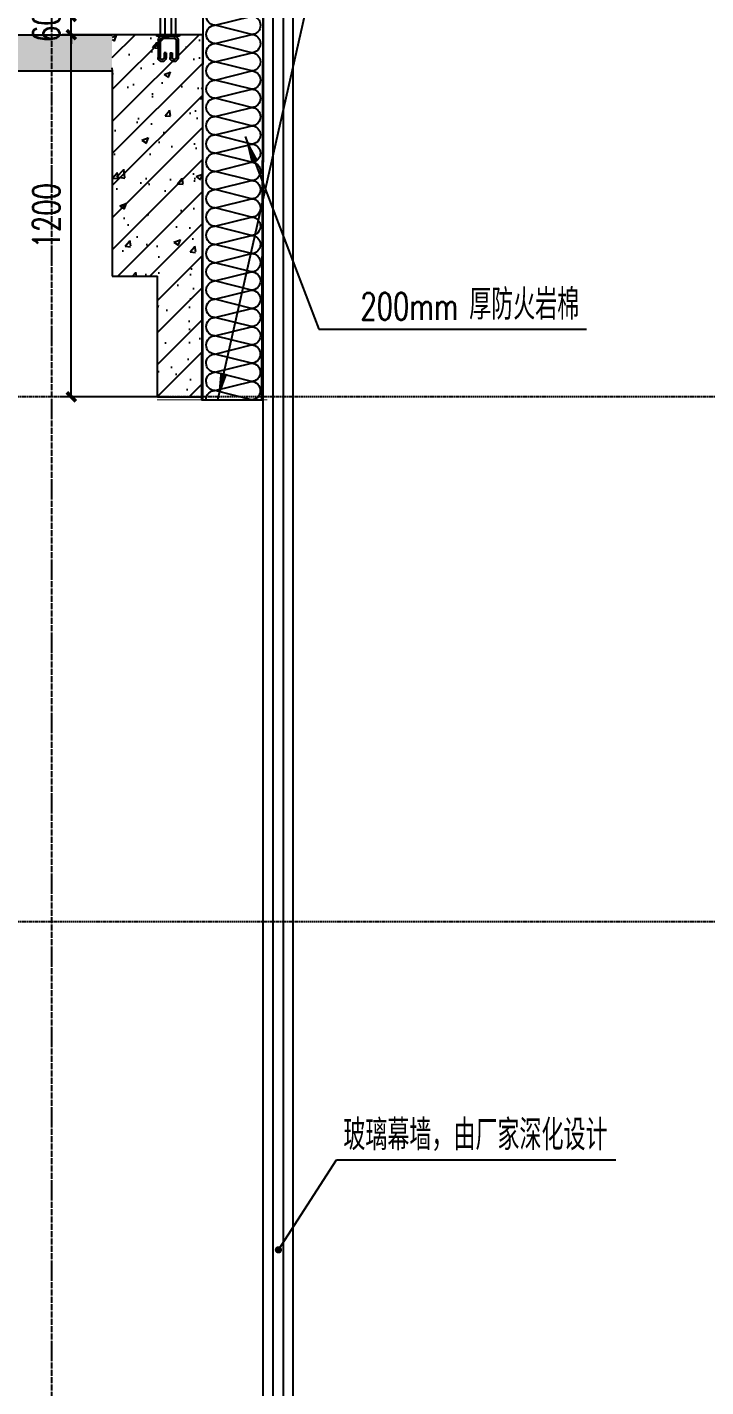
# Model space of a CAD drawing. Extents: x -1899985 to 1774885, y 556286 to 2175695.
# Drawn here: x -1654592 to -1652345, y 571217 to 575722 of the extents above; entities that cross this region are included whole.
import ezdxf

# ---------------------------------------------------------------- set-up
doc = ezdxf.new("R2010")
doc.units = 0
doc.header["$LTSCALE"] = 10
doc.header["$MEASUREMENT"] = 0
doc.linetypes.add('20剖面图$0$__DASH', pattern=[0.35, 0.25, -0.1])
doc.linetypes.add('20剖面图$0$DOTE', pattern=[2.42, 2, -0.2, 0.02, -0.2])
doc.layers.get('Defpoints').update_dxf_attribs({"color": 210})
for name, color, linetype in [('20剖面图$0$20立剖面图及门窗表$0$A-HRAIL', 173, 'Continuous'), ('20剖面图$0$20立剖面图及门窗表$0$A-LIN-V', 9, 'Continuous'), ('20剖面图$0$20立剖面图及门窗表$0$A-WINDOW', 140, 'Continuous'), ('20剖面图$0$20立剖面图及门窗表$0$立面栏杆', 167, 'Continuous'), ('20剖面图$0$A-AXIS-DOTE', 14, '20剖面图$0$DOTE'), ('20剖面图$0$A-AXIS-DP', 126, 'Continuous'), ('20剖面图$0$A-LIN-V', 9, 'Continuous'), ('20剖面图$0$AS-COLN', 6, 'Continuous'), ('20剖面图$0$DIM_LEAD', 3, 'Continuous'), ('20剖面图$0$PUB_HATCH', 8, 'Continuous'), ('20剖面图$0$PUB_TEXT', 7, 'Continuous'), ('A-AXIS-SYMB', 3, 'Continuous'), ('A-LIN-V', 9, 'Continuous'), ('PUB_TEXT', 7, 'Continuous')]:
    doc.layers.add(name, color=color, linetype=linetype)
doc.styles.add('20剖面图$0$_TCH_DIM', font='SIMPLEX', dxfattribs={"bigfont": 'GBCBIG'})
doc.styles.add('20剖面图$0$_TCH_DIM_T3', font='SIMPLEX', dxfattribs={"width": 0.705882, "bigfont": 'GBCBIG'})
doc.styles.add('_TCH_DIM', font='SIMPLEX', dxfattribs={"bigfont": 'GBCBIG'})
doc.dimstyles.new('20剖面图$0$_TCH_ARCH&&30', dxfattribs={"dimtxt": 89.25, "dimasz": 30, "dimexe": 30, "dimexo": 30, "dimgap": 37.875, "dimtad": 1, "dimdec": 0, "dimzin": 0, "dimdsep": 46, "dimtxsty": '20剖面图$0$_TCH_DIM_T3', "dimblk": '20剖面图$0$_ArchTick', "dimcen": 0.09, "dimclrt": 7, "dimazin": 2, "dimtfac": 1, "dimtdec": 0, "dimtix": 1, "dimtmove": 2, "dimatfit": 3, "dimfxl": 1, "dimtolj": 1, "dimtzin": 0, "dimarcsym": 0})
pattern_1 = [(45, (0, 0), (-53.0330086, 53.0330086), []), (50, (0, 0), (215.178055, -18.82564), [22.5, -247.5]), (355, (0, 0), (-41.6254, 225.65764), [18, -198]), (100.4514, (17.93, -1.57), (173.552815, 206.831863), [19.122057, -210.342634]), (46.1842, (0, 60), (320.172315, -49.655704), [33.75, -371.25]), (96.6356, (26.68, 55.86), (280.39881, 292.23536), [28.683086, -315.5139]), (351.1842, (0, 60), (280.398584, 292.23558), [27, -297]), (21, (30, 45), (179.072116, -120.785667), [22.5, -247.5]), (326, (30, 45), (72.9946, 217.545014), [18, -198]), (71.4514, (44.92, 34.93), (252.066789, 96.75915), [19.122057, -210.342634]), (37.5, (0, 0), (3.6479566, 99.868156), [0, -195.6, 0, -201, 0, -198.75]), (7.5, (0, 0), (78.920861, 118.3235136), [0, -114.6, 0, -191.1, 0, -75.75]), (327.5, (-66.9, 0), (160.146731, -6.7664615), [0, -75, 0, -234, 0, -310.5]), (317.5, (-96.9, 0), (174.955851, 30.031495), [0, -97.5, 0, -155.4, 0, -220.5])]

# ---------------------------------------------------------------- blocks, each defined once
blk = doc.blocks.new('20剖面图$0$20立剖面图及门窗表$0$A$C685418A6')
at = {"layer": '20剖面图$0$20立剖面图及门窗表$0$立面栏杆'}
for p, q in [((0, 88.5), (76.6, 88.5)), ((0, 88.5), (0, 83.5)), ((76.6, 83.5), (0, 83.5)), ((4.9, 70.2), (4.9, 13.3)), ((11.6, 70.2), (11.6, 13.3)), ((18.3, 83.5), (42.1, 83.5)), ((18.3, 76.8), (58.3, 76.8)), ((64.9, 70.2), (64.9, 13.3)), ((71.6, 70.2), (71.6, 13.3)), ((76.6, 88.5), (76.6, 83.5)), ((24.9, 29.1), (24.9, 13.3)), ((31.6, 29.1), (24.9, 29.1)), ((31.6, 29.1), (31.6, 13.3)), ((44.9, 29.1), (44.9, 13.3)), ((44.9, 29.1), (51.6, 29.1)), ((51.6, 29.1), (51.6, 13.3))]:
    blk.add_line(p, q, dxfattribs=at)
at = {"layer": '20剖面图$0$20立剖面图及门窗表$0$立面栏杆', "extrusion": (0, 0, -1)}
for centre, major_axis, start_param, end_param in [((18.3, 70.2), (13.3, 0.2), 3.155544, 4.72634), ((18.3, 70.2), (4.71, 4.71), 3.926991, 5.497787), ((58.3, 70.2), (13.3, 0), -1.567074, 0.003723), ((58.3, 70.2), (-4.71, 4.71), 0.785398, 2.356194), ((18.3, 13.3), (9.43, 9.43), 0.785398, 3.926991), ((18.3, 13.3), (-4.71, 4.71), 2.356194, 5.497787), ((58.3, 13.3), (-9.43, 9.43), 2.356194, 5.497787), ((58.3, 13.3), (-4.71, 4.71), 2.356194, 5.497787)]:
    blk.add_ellipse(centre, major_axis=major_axis, ratio=1, start_param=start_param, end_param=end_param, dxfattribs=at)
blk = doc.blocks.new('20剖面图$0$20立剖面图及门窗表$0$w4e24333333')
at = {"layer": '20剖面图$0$20立剖面图及门窗表$0$A-HRAIL'}
for points in [[(-198091.6, 12654), (-198091.6, 13614), (-198141.6, 13614), (-198141.6, 12654)], [(-198106.6, 12654), (-198106.6, 13614), (-198126.6, 13614), (-198126.6, 12654)]]:
    blk.add_lwpolyline(points, close=True, dxfattribs=at)
at = {"layer": '20剖面图$0$20立剖面图及门窗表$0$A-HRAIL', "xscale": -1}
blk.add_blockref('20剖面图$0$20立剖面图及门窗表$0$A$C685418A6', (-198078.3, 12565.5), dxfattribs=at)
blk = doc.blocks.new('20剖面图$0$$LinePat$岩棉板')
at = {"color": 0}
for p, q in [((0, -17), (12, -67)), ((12, -67), (24, -17))]:
    blk.add_line(p, q, dxfattribs=at)
for points in [[(24, -1.5), (0, -1.5)], [(24, -84), (0, -84)]]:
    blk.add_lwpolyline(points)
for centre, start, end in [((12, -17), 0, 180), ((0, -67), 270, 0), ((24, -67), 180, 270)]:
    blk.add_arc(centre, 12, start, end, dxfattribs=at)
blk = doc.blocks.new('20剖面图$0$_ArchTick')
at = {"color": 0, "linetype": 'ByBlock', "const_width": 0.4}
blk.add_lwpolyline([(-0.5, -0.5), (0.5, 0.5)], dxfattribs=at)
blk = doc.blocks.new('*D232')
at = {"layer": '20剖面图$0$A-AXIS-DP', "color": 0, "lineweight": -2, "transparency": 16777216}
for p, q in [((-1654445.5, 575757.5), (-1654445.5, 575787.5)), ((-1654125.5, 575757.5), (-1654475.5, 575757.5)), ((-1654445.5, 575697.5), (-1654445.5, 575757.5)), ((-1654125.5, 575697.5), (-1654475.5, 575697.5)), ((-1654445.5, 575697.5), (-1654445.5, 575667.5))]:
    blk.add_line(p, q, dxfattribs=at)
at = {"layer": 'Defpoints', "color": 0, "transparency": 16777216}
for p in [(-1654445.5, 575757.5), (-1654095.5, 575757.5), (-1654095.5, 575697.5)]:
    blk.add_point(p, dxfattribs=at)
at = {"layer": '20剖面图$0$A-AXIS-DP', "color": 0, "lineweight": -2, "transparency": 16777216, "xscale": 30, "yscale": 30, "zscale": 30}
for p, rotation in [((-1654445.5, 575757.5), 270), ((-1654445.5, 575697.5), 90)]:
    blk.add_blockref('20剖面图$0$_ArchTick', p, dxfattribs=dict(at, rotation=rotation))
at = {"layer": '20剖面图$0$A-AXIS-DP', "color": 7, "transparency": 16777216, "insert": (-1654528, 575727.5), "char_height": 89.25, "attachment_point": 5, "rotation": 90, "style": '20剖面图$0$_TCH_DIM_T3'}
blk.add_mtext('\\A1;60', dxfattribs=at)
blk = doc.blocks.new('*D233')
at = {"layer": '20剖面图$0$A-AXIS-DP', "color": 0, "lineweight": -2, "transparency": 16777216}
for p, q in [((-1654125.5, 575697.5), (-1654475.5, 575697.5)), ((-1654445.5, 574497.5), (-1654445.5, 575697.5)), ((-1654125.5, 574497.5), (-1654475.5, 574497.5))]:
    blk.add_line(p, q, dxfattribs=at)
at = {"layer": 'Defpoints', "color": 0, "transparency": 16777216}
for p in [(-1654445.5, 575697.5), (-1654095.5, 575697.5), (-1654095.5, 574497.5)]:
    blk.add_point(p, dxfattribs=at)
at = {"layer": '20剖面图$0$A-AXIS-DP', "color": 0, "lineweight": -2, "transparency": 16777216, "xscale": 30, "yscale": 30, "zscale": 30}
for p, rotation in [((-1654445.5, 575697.5), 90), ((-1654445.5, 574497.5), 270)]:
    blk.add_blockref('20剖面图$0$_ArchTick', p, dxfattribs=dict(at, rotation=rotation))
at = {"layer": '20剖面图$0$A-AXIS-DP', "color": 7, "transparency": 16777216, "insert": (-1654528, 575097.5), "char_height": 89.25, "attachment_point": 5, "rotation": 90, "style": '20剖面图$0$_TCH_DIM_T3'}
blk.add_mtext('\\A1;1200', dxfattribs=at)
blk = doc.blocks.new('20剖面图')
at = {"layer": '20剖面图$0$PUB_HATCH'}
h = blk.add_hatch(dxfattribs=at)
h.set_pattern_fill('钢筋混凝土', color=256, scale=30, style=0)
h.set_pattern_definition(pattern_1)
h.paths.add_polyline_path([(-1654310.4, 575577.5), (-1654310.4, 575697.5), (-1664610.4, 575697.5), (-1664610.4, 575577.5)])
h = blk.add_hatch(dxfattribs=at)
h.set_pattern_fill('钢筋混凝土', color=256, scale=30, style=0)
h.set_pattern_definition(pattern_1)
h.paths.add_polyline_path([(-1654310.4, 574897.5), (-1654010.4, 574897.5), (-1654010.4, 575697.5), (-1654310.4, 575697.5)])
h = blk.add_hatch(dxfattribs=at)
h.set_pattern_fill('钢筋混凝土', color=256, scale=30, style=0)
h.set_pattern_definition(pattern_1)
h.paths.add_polyline_path([(-1654010.4, 574497.5), (-1654010.4, 574897.5), (-1654160.4, 574897.5), (-1654160.4, 574497.5)])
at = {"layer": '20剖面图$0$20立剖面图及门窗表$0$A-LIN-V', "const_width": 3}
blk.add_lwpolyline([(-1654161.8, 574487.8), (-1653796, 574487.8)], dxfattribs=at)
at = {"layer": '20剖面图$0$20立剖面图及门窗表$0$A-WINDOW'}
for p, q in [((-1653743.4, 568257.5), (-1653743.4, 582702)), ((-1653710.4, 568257.5), (-1653710.4, 582707.5)), ((-1653810.4, 568257.5), (-1653810.4, 582690.8)), ((-1653777.4, 568257.5), (-1653777.4, 582696.3))]:
    blk.add_line(p, q, dxfattribs=at)
at = {"layer": '20剖面图$0$A-AXIS-DOTE'}
blk.add_line((-1654510.4, 562443.9), (-1654510.4, 586495.8), dxfattribs=at)
at = {"layer": '20剖面图$0$A-AXIS-DOTE', "linetype": '20剖面图$0$__DASH', "ltscale": 2}
for p, q in [((-1647680.2, 574497.5), (-1670280, 574497.5)), ((-1647680.2, 572757.5), (-1785568.2, 572757.5))]:
    blk.add_line(p, q, dxfattribs=at)
at = {"layer": '20剖面图$0$A-LIN-V'}
blk.add_lwpolyline([(-1654014.9, 574487.8), (-1653814.9, 574487.8), (-1653810.4, 575756.5), (-1654010.4, 575756.5)], close=True, dxfattribs=at)
at = {"layer": '20剖面图$0$AS-COLN'}
for p, q in [((-1664610.4, 575697.5), (-1654310.4, 575697.5)), ((-1654010.4, 575697.5), (-1654310.4, 575697.5)), ((-1654010.4, 574897.5), (-1654010.4, 575697.5)), ((-1664610.4, 575577.5), (-1654310.4, 575577.5)), ((-1654310.4, 575577.5), (-1654310.4, 574897.5)), ((-1654310.4, 574897.5), (-1654160.4, 574897.5)), ((-1654160.4, 574497.5), (-1654160.4, 574897.5)), ((-1654010.4, 574497.5), (-1654010.4, 574897.5)), ((-1654160.4, 574497.5), (-1654010.4, 574497.5))]:
    blk.add_line(p, q, dxfattribs=at)
at = {"layer": '20剖面图$0$DIM_LEAD'}
for p, q in [((-1653960.4, 574487.8), (-1653604.1, 576064)), ((-1653870, 575360), (-1653625.7, 574721.6)), ((-1653625.7, 574721.6), (-1652739.2, 574721.6))]:
    blk.add_line(p, q, dxfattribs=at)
for points in [[(-1653870, 575360, 0, 24, 0), (-1653837.8, 575275.9, 0, 0, 0)], [(-1653960.4, 574487.8, 0, 24, 0), (-1653940.6, 574575.6, 0, 0, 0)]]:
    blk.add_lwpolyline(points, format="xyseb", dxfattribs=at)
at = {"layer": '20剖面图$0$20立剖面图及门窗表$0$A-WINDOW', "xscale": -1}
blk.add_blockref('20剖面图$0$20立剖面图及门窗表$0$w4e24333333', (-1852241.6, 563043.4), dxfattribs=at)
at = {"layer": '20剖面图$0$A-LIN-V', "xscale": -2.522212078506754, "yscale": 2.424242424242424, "zscale": 2.424242424242424, "rotation": 269.9714957300689}
for p in [(-1653806.9, 575698.5), (-1653807, 575638), (-1653807, 575577.4), (-1653807, 575516.9), (-1653807.1, 575456.4), (-1653807.1, 575395.8), (-1653807.1, 575335.3), (-1653807.1, 575274.8), (-1653807.2, 575214.2), (-1653807.2, 575153.7), (-1653807.2, 575093.2), (-1653807.3, 575032.6), (-1653807.3, 574972.1), (-1653807.3, 574911.6), (-1653807.4, 574851), (-1653807.4, 574790.5), (-1653807.4, 574730), (-1653807.4, 574669.4), (-1653807.5, 574608.9), (-1653807.5, 574548.4), (-1653807.5, 574487.8)]:
    blk.add_blockref('20剖面图$0$$LinePat$岩棉板', p, dxfattribs=at)
at = {"layer": '20剖面图$0$PUB_TEXT', "style": '20剖面图$0$_TCH_DIM'}
blk.add_text('厚防火岩棉', height=101.28, dxfattribs=at).set_placement((-1653128.2, 574753.1))
at = {"layer": '20剖面图$0$PUB_TEXT', "style": '20剖面图$0$_TCH_DIM', "width": 0.705882}
blk.add_text('200mm', height=89.25, dxfattribs=at).set_placement((-1653488.2, 574753.1))
at = {"layer": '20剖面图$0$A-AXIS-DP'}
for p1, p2, picture, middle in [((-1654095.5, 575697.5), (-1654095.5, 575757.5), '*D232', (-1654528, 575727.5)), ((-1654095.5, 574497.5), (-1654095.5, 575697.5), '*D233', (-1654528, 575097.5))]:
    dim = blk.add_aligned_dim(p1=p1, p2=p2, distance=350, dimstyle='20剖面图$0$_TCH_ARCH&&30', dxfattribs=at)
    dim.commit()
    dim.dimension.update_dxf_attribs({"geometry": picture, "text_midpoint": middle})

msp = doc.modelspace()

# ---------------------------------------------------------------- block references
at = {"layer": 'A-LIN-V'}
msp.add_blockref('20剖面图', (0, 0), dxfattribs=at)

# ---------------------------------------------------------------- next in the draw order: linework, layer by layer
at = {"layer": 'A-AXIS-SYMB'}
for p, q in [((-1653759.6, 571670.5), (-1653567.8, 571969.2)), ((-1653567.8, 571969.2), (-1652642, 571969.2))]:
    msp.add_line(p, q, dxfattribs=at)
at = {"layer": 'A-AXIS-SYMB', "const_width": 12}
msp.add_lwpolyline([(-1653762.9, 571665.4, 1), (-1653756.4, 571675.5, 1)], format="xyb", close=True, dxfattribs=at)

# ---------------------------------------------------------------- next in the draw order: texts
at = {"layer": 'PUB_TEXT', "style": '_TCH_DIM'}
msp.add_text('玻璃幕墙，由厂家深化设计', height=101.277, dxfattribs=at).set_placement((-1653544.8, 572000.7))

doc.saveas('drawing.dxf')
